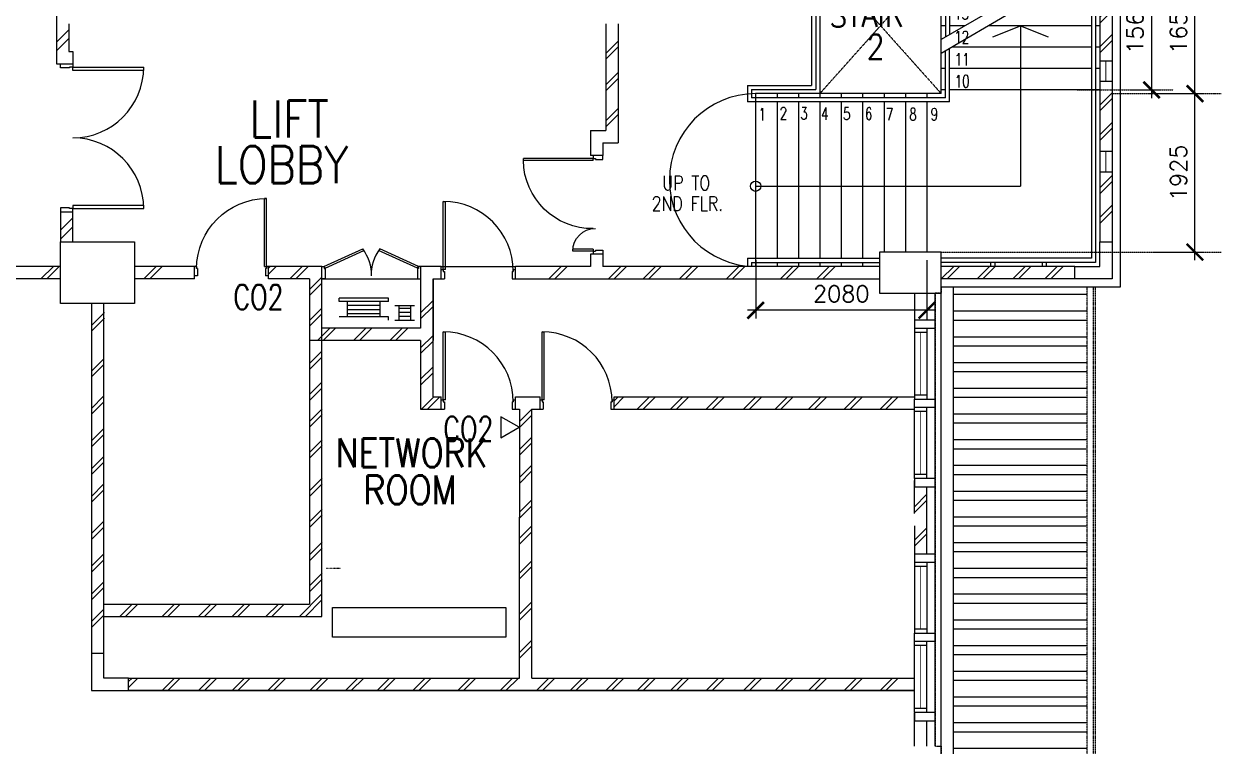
# Model space of a CAD drawing. Header units: feet. Extents: x 1625107 to 1747348, y -845223 to -759674.
# Drawn here: x 1639565 to 1654110, y -820174 to -811403 of the extents above; entities that cross this region are included whole.
import ezdxf

# ---------------------------------------------------------------- set-up
doc = ezdxf.new("R2010")
doc.units = ezdxf.units.FT
doc.header["$LTSCALE"] = 13
doc.header["$MEASUREMENT"] = 0
for name, pattern in [('DASHED2', [0.375, 0.25, -0.125]), ('DIVIDE', [1.25, 0.5, -0.25, 0, -0.25, 0, -0.25]), ('HIDDEN', [0.375, 0.25, -0.125])]:
    doc.linetypes.add(name, pattern=pattern)
doc.layers.get('0').update_dxf_attribs({"linetype": 'CONTINUOUS'})
for name, color, linetype in [('-FF', 240, 'CONTINUOUS'), ('-HR', 4, 'CONTINUOUS'), ('COL', 3, 'CONTINUOUS'), ('DEMOLISH-WORKS', 8, 'DASHED2'), ('DOOR', 5, 'CONTINUOUS'), ('DR', 7, 'CONTINUOUS'), ('FLASH', 35, 'CONTINUOUS'), ('H', 1, 'CONTINUOUS'), ('hatch', 7, 'CONTINUOUS'), ('LINE', 7, 'CONTINUOUS'), ('rail', 1, 'CONTINUOUS'), ('SPEC', 7, 'CONTINUOUS'), ('stair', 7, 'CONTINUOUS'), ('T50', 4, 'CONTINUOUS'), ('WALL', 2, 'CONTINUOUS'), ('WIN', 5, 'CONTINUOUS'), ('WP', 50, 'DIVIDE')]:
    doc.layers.add(name, color=color, linetype=linetype)
doc.styles.add('ROMANS', font='romans')
doc.styles.get("Standard").update_dxf_attribs({"font": 'ROMANS.SHX'})
doc.dimstyles.new('STANDARD$0', dxfattribs={"dimscale": 0, "dimtxt": 8, "dimasz": 6, "dimexe": 1, "dimexo": 1, "dimgap": 3, "dimtad": 1, "dimdec": 0, "dimlfac": -1, "dimrnd": 1, "dimzin": 0, "dimdsep": 46, "dimtxsty": 'Standard', "dimcen": 0, "dimclrd": 5, "dimclre": 250, "dimadec": 0, "dimazin": 0, "dimtfac": 1, "dimtdec": 4, "dimtofl": 0, "dimtmove": 0, "dimatfit": 3, "dimfxl": 1, "dimtolj": 1, "dimtzin": 0, "dimarcsym": 0})

# ---------------------------------------------------------------- blocks, each defined once
blk = doc.blocks.new('_ARCHTICK')
at = {"color": 0, "linetype": 'ByBlock', "const_width": 0.15}
blk.add_lwpolyline([(-0.5, -0.5), (0.5, 0.5)], dxfattribs=at)
blk = doc.blocks.new('*D61')
at = {"layer": 'stair', "color": 7, "lineweight": -2, "transparency": 16777216}
for p, q in [((2789953, -822592), (2789953, -823299)), ((2792033, -822592), (2792033, -823299)), ((2792133, -823199), (2789853, -823199))]:
    blk.add_line(p, q, dxfattribs=at)
at = {"layer": 'stair', "color": 7, "lineweight": -2, "transparency": 16777216, "xscale": 200, "yscale": 200, "zscale": 200, "rotation": 180}
blk.add_blockref('_ARCHTICK', (2789953, -823199), dxfattribs=at)
at = {"layer": 'stair', "color": 7, "lineweight": -2, "transparency": 16777216, "xscale": 200, "yscale": 200, "zscale": 200}
blk.add_blockref('_ARCHTICK', (2792033, -823199), dxfattribs=at)
at = {"layer": 'stair', "color": 7, "transparency": 16777216, "insert": (2790993, -822999), "char_height": 200, "attachment_point": 5, "style": 'ROMANS'}
blk.add_mtext('\\A1;2080', dxfattribs=at)
blk = doc.blocks.new('*D56')
at = {"color": 7, "lineweight": -2, "transparency": 16777216}
for p, q in [((2794799, -816992), (2795390, -816992)), ((2795290, -816892), (2795290, -819017)), ((2794799, -818917), (2795390, -818917))]:
    blk.add_line(p, q, dxfattribs=at)
at = {"color": 7, "lineweight": -2, "transparency": 16777216, "xscale": 200, "yscale": 200, "zscale": 200}
for p, rotation in [((2795290, -816992), 90), ((2795290, -818917), 270)]:
    blk.add_blockref('_ARCHTICK', p, dxfattribs=dict(at, rotation=rotation))
at = {"color": 7, "transparency": 16777216, "insert": (2795090, -817954), "char_height": 200, "attachment_point": 5, "rotation": 90, "style": 'ROMANS'}
blk.add_mtext('\\A1;1925', dxfattribs=at)
blk = doc.blocks.new('*D57')
at = {"color": 7, "lineweight": -2, "transparency": 16777216}
for p, q in [((2792208, -815772), (2792208, -815364)), ((2794133, -815772), (2794133, -815364)), ((2794233, -815464), (2792108, -815464))]:
    blk.add_line(p, q, dxfattribs=at)
at = {"color": 7, "lineweight": -2, "transparency": 16777216, "xscale": 200, "yscale": 200, "zscale": 200, "rotation": 180}
blk.add_blockref('_ARCHTICK', (2792208, -815464), dxfattribs=at)
at = {"color": 7, "lineweight": -2, "transparency": 16777216, "xscale": 200, "yscale": 200, "zscale": 200}
blk.add_blockref('_ARCHTICK', (2794133, -815464), dxfattribs=at)
at = {"color": 7, "transparency": 16777216, "insert": (2793170, -815264), "char_height": 200, "attachment_point": 5, "style": 'ROMANS'}
blk.add_mtext('\\A1;1925', dxfattribs=at)
blk = doc.blocks.new('*D58')
at = {"color": 7, "lineweight": -2, "transparency": 16777216}
for p, q in [((2795290, -822592), (2795290, -820467)), ((2794799, -820567), (2795390, -820567)), ((2794799, -822492), (2795390, -822492))]:
    blk.add_line(p, q, dxfattribs=at)
at = {"color": 7, "lineweight": -2, "transparency": 16777216, "xscale": 200, "yscale": 200, "zscale": 200}
for p, rotation in [((2795290, -820567), 90), ((2795290, -822492), 270)]:
    blk.add_blockref('_ARCHTICK', p, dxfattribs=dict(at, rotation=rotation))
at = {"color": 7, "transparency": 16777216, "insert": (2795090, -821529), "char_height": 200, "attachment_point": 5, "rotation": 90, "style": 'ROMANS'}
blk.add_mtext('\\A1;1925', dxfattribs=at)
blk = doc.blocks.new('*D59')
at = {"color": 7, "lineweight": -2, "transparency": 16777216}
for p, q in [((2795290, -820667), (2795290, -818817)), ((2794799, -818917), (2795390, -818917)), ((2794799, -820567), (2795390, -820567))]:
    blk.add_line(p, q, dxfattribs=at)
at = {"color": 7, "lineweight": -2, "transparency": 16777216, "xscale": 200, "yscale": 200, "zscale": 200}
for p, rotation in [((2795290, -818917), 90), ((2795290, -820567), 270)]:
    blk.add_blockref('_ARCHTICK', p, dxfattribs=dict(at, rotation=rotation))
at = {"color": 7, "transparency": 16777216, "insert": (2795090, -819742), "char_height": 200, "attachment_point": 5, "rotation": 90, "style": 'ROMANS'}
blk.add_mtext('\\A1;1650', dxfattribs=at)
blk = doc.blocks.new('*D60')
at = {"color": 7, "lineweight": -2, "transparency": 16777216}
for p, q in [((2794763, -818862), (2794763, -820622)), ((2794506, -818962), (2794863, -818962)), ((2794506, -820522), (2794863, -820522))]:
    blk.add_line(p, q, dxfattribs=at)
at = {"color": 7, "lineweight": -2, "transparency": 16777216, "xscale": 200, "yscale": 200, "zscale": 200}
for p, rotation in [((2794763, -818962), 90), ((2794763, -820522), 270)]:
    blk.add_blockref('_ARCHTICK', p, dxfattribs=dict(at, rotation=rotation))
at = {"color": 7, "transparency": 16777216, "insert": (2794563, -819742), "char_height": 200, "attachment_point": 5, "rotation": 90, "style": 'ROMANS'}
blk.add_mtext('\\A1;1560', dxfattribs=at)
blk = doc.blocks.new('*D62')
at = {"layer": 'stair', "color": 7, "lineweight": -2, "transparency": 16777216}
for p, q in [((2790213, -819017), (2790213, -819412)), ((2792033, -819017), (2792033, -819412)), ((2790113, -819312), (2792133, -819312))]:
    blk.add_line(p, q, dxfattribs=at)
at = {"layer": 'stair', "color": 7, "lineweight": -2, "transparency": 16777216, "xscale": 200, "yscale": 200, "zscale": 200, "rotation": 180}
blk.add_blockref('_ARCHTICK', (2790213, -819312), dxfattribs=at)
at = {"layer": 'stair', "color": 7, "lineweight": -2, "transparency": 16777216, "xscale": 200, "yscale": 200, "zscale": 200}
blk.add_blockref('_ARCHTICK', (2792033, -819312), dxfattribs=at)
at = {"layer": 'stair', "color": 7, "transparency": 16777216, "insert": (2791123, -819112), "char_height": 200, "attachment_point": 5, "style": 'ROMANS'}
blk.add_mtext('\\A1;1820', dxfattribs=at)
blk = doc.blocks.new('DR900')
at = {"layer": 'DR', "color": 7}
for p, q in [((25, 940), (50, 940)), ((25, 115), (25, 940)), ((50, 115), (50, 940)), ((0, 115), (25, 115)), ((0, 0), (38, 0)), ((50, 115), (25, 115)), ((25, 115), (25, 90)), ((25, 90), (38, 90)), ((38, 90), (38, 0)), ((862, 90), (875, 90)), ((862, 90), (862, 0)), ((862, 0), (900, 0)), ((875, 115), (900, 115)), ((875, 115), (875, 90))]:
    blk.add_line(p, q, dxfattribs=at)
blk.add_arc((25, 90), 850, 0, 90, dxfattribs=at)
blk = doc.blocks.new('DR-1800-B')
at = {"layer": 'DR'}
for p, q in [((-50, 0), (0, 0)), ((0, 0), (0, -150)), ((-1800, 0), (-1800, -150)), ((-1750, 0), (-1800, 0)), ((-1760, -150), (-1760, -110)), ((-1760, -110), (-1750, -110)), ((-1750, -110), (-1750, 0)), ((-50, -110), (-50, 0)), ((-40, -110), (-50, -110)), ((-40, -150), (-40, -110)), ((-1800, -150), (-1760, -150)), ((-1760, -150), (-1760, -1010)), ((-1720, -150), (-1760, -150)), ((-1720, -1009), (-1720, -150)), ((-80, -1009), (-80, -150)), ((-80, -150), (-40, -150)), ((-40, -150), (-40, -1010)), ((0, -150), (-40, -150))]:
    blk.add_line(p, q, dxfattribs=at)
for centre, start, end in [((-1760, -150), 270, 0), ((-40, -150), 180.0001, 270)]:
    blk.add_arc(centre, 860, start, end, dxfattribs=at)
blk = doc.blocks.new('D1200')
at = {"layer": 'DR', "color": 7}
for p, q in [((37, 115), (37, 965)), ((62, 115), (62, 965)), ((1138, 115), (1138, 364)), ((1163, 115), (1163, 365)), ((0, 115), (37, 115)), ((37, 115), (37, 90)), ((62, 115), (37, 115)), ((37, 90), (50, 90)), ((50, 90), (50, 0)), ((1138, 115), (1163, 115)), ((1150, 90), (1150, 0)), ((1150, 90), (1163, 90)), ((1163, 115), (1163, 90)), ((1163, 115), (1200, 115))]:
    blk.add_line(p, q, dxfattribs=at)
blk.add_arc((1163, 90), 275, 90, 180, dxfattribs=at)
at = {"layer": 'WIN', "color": 7}
for p, q in [((62, 965), (37, 965)), ((62, 965), (62, 965)), ((50, 0), (0, 0)), ((1150, 0), (1200, 0))]:
    blk.add_line(p, q, dxfattribs=at)
blk.add_arc((50, 125), 840, 359.3227, 89.147, dxfattribs=at)
blk = doc.blocks.new('AMSTR1-E')
for p, q in [((1212.5, -1050), (1212.5, -2480)), ((1212.5, -3000), (1212.5, -4950))]:
    blk.add_line(p, q)
at = {"layer": 'COL'}
for points in [[(250, 250), (-500, 250), (-500, -250), (250, -250)], [(2325, -375), (2325, 75), (1875, 75), (1875, -75), (2175, -75), (2175, -375)], [(2325, -5625), (2325, -6075), (1875, -6075), (1875, -5925), (2175, -5925), (2175, -5625)], [(250, -5750), (-500, -5750), (-500, -6250), (250, -6250)]]:
    blk.add_lwpolyline(points, close=True, dxfattribs=at)
at = {"layer": 'H'}
for p, q in [((2175, -800), (2325, -650)), ((2175, -870.7), (2325, -720.7)), ((2175, -1113.4), (2325, -963.4)), ((2175, -1184.2), (2325, -1034.2)), ((2175, -1735), (2325, -1585)), ((2175, -1805.7), (2325, -1655.7)), ((2175, -2095.8), (2325, -1945.8)), ((2175, -2166.6), (2325, -2016.6)), ((2175, -2897.8), (2325, -2747.8)), ((2175, -2968.6), (2325, -2818.6)), ((2175, -3258.7), (2325, -3108.7)), ((2175, -3329.4), (2325, -3179.4)), ((2175, -3963.8), (2325, -3813.8)), ((2175, -4034.5), (2325, -3884.5)), ((2175, -4324.7), (2325, -4174.7)), ((2175, -4395.4), (2325, -4245.4)), ((2175, -4970.4), (2325, -4820.4)), ((2175, -5041.1), (2325, -4891.1)), ((2175, -5331.3), (2325, -5181.3)), ((2175, -5402), (2325, -5252))]:
    blk.add_line(p, q, dxfattribs=at)
at = {"layer": 'hatch', "color": 1}
for p, q in [((251.1, -75), (401.1, 75)), ((322.8, -75), (472.8, 75)), ((685.1, -75), (835.1, 75)), ((756.8, -75), (906.8, 75)), ((1118.1, -75), (1268.1, 75)), ((1189.7, -75), (1339.7, 75)), ((1509.5, -75), (1659.5, 75)), ((1581.2, -75), (1731.2, 75)), ((251.1, -6075), (401.1, -5925)), ((322.8, -6075), (472.8, -5925)), ((685.1, -6075), (835.1, -5925)), ((756.8, -6075), (906.8, -5925)), ((1118.1, -6075), (1268.1, -5925)), ((1189.7, -6075), (1339.7, -5925)), ((1509.5, -6075), (1659.5, -5925)), ((1581.2, -6075), (1731.2, -5925))]:
    blk.add_line(p, q, dxfattribs=at)
at = {"layer": 'rail', "color": 203}
for p, q in [((-1845, -75), (-1845, -175)), ((-1795, -75), (-1795, -125)), ((-1795, -125), (-500, -125)), ((-1298, -125), (-1298, -75)), ((-1248, -125), (-1248, -75)), ((-673, -125), (-673, -75)), ((-623, -125), (-623, -75)), ((2125, -125), (250, -125)), ((850, -125), (850, -75)), ((900, -125), (900, -75)), ((1475, -125), (1475, -75)), ((1525, -125), (1525, -75)), ((2125, -125), (2125, -2094.3)), ((-1845, -175), (-500, -175)), ((2075, -175), (250, -175)), ((2075, -175), (2075, -2122.5)), ((350, -2075), (-1845, -2075)), ((-1845, -2075), (-1845, -2275)), ((300, -2125), (-1795, -2125)), ((-1795, -2125), (-1795, -2225)), ((300, -2125), (300, -3140.1)), ((350, -2075), (350, -3111.2)), ((-1845, -2275), (-1325, -2275)), ((-1795, -2225), (-1275, -2225)), ((-1325, -2275), (-1325, -3725)), ((-1275, -2225), (-1275, -3775)), ((2075, -2283.7), (2075, -5825)), ((2125, -2255.6), (2125, -5875)), ((300, -3875), (300, -3309.9)), ((350, -3925), (350, -3280.6)), ((-2105, -3725), (-2105, -3925)), ((-2105, -3725), (-1325, -3725)), ((-2055, -3775), (-2055, -3875)), ((-2055, -3775), (-1275, -3775)), ((350, -3925), (-2105, -3925)), ((300, -3875), (-2055, -3875)), ((-2105, -5825), (-500, -5825)), ((-2105, -5825), (-2105, -5925)), ((-2055, -5875), (-500, -5875)), ((-2055, -5875), (-2055, -5925)), ((2075, -5825), (250, -5825)), ((2125, -5875), (250, -5875)), ((850, -5875), (850, -5925)), ((900, -5875), (900, -5925)), ((1475, -5875), (1475, -5925)), ((1525, -5875), (1525, -5925))]:
    blk.add_line(p, q, dxfattribs=at)
at = {"layer": 'stair', "color": 5, "linetype": 'HIDDEN'}
for p, q in [((2175, 1487.5), (2175, -375)), ((250, -250), (3649.8, -250)), ((-1225, -3825), (250, -2175)), ((-1225, -2175), (250, -3825)), ((2325, -2175), (3649.8, -2175)), ((1901.6, -2220), (3067.5, -2220)), ((1901.6, -3780), (3067.5, -3780)), ((2325, -3825), (3649.8, -3825)), ((250, -5750), (3649.8, -5750))]:
    blk.add_line(p, q, dxfattribs=at)
at = {"layer": 'stair'}
for p, q in [((-1745, -75), (-1745, -125)), ((-1485, -75), (-1485, -125)), ((-1225, -125), (-1225, -75)), ((-965, -125), (-965, -75)), ((-705, -125), (-705, -75)), ((-1745, -175), (-1745, -2075)), ((-1485, -175), (-1485, -2075)), ((-1225, -2075), (-1225, -175)), ((-965, -2075), (-965, -175)), ((-705, -2075), (-705, -175)), ((-445, -2075), (-445, -250)), ((-185, -2075), (-185, -250)), ((75, -2075), (75, -250)), ((-1745, -1049.6), (1212.5, -1049.6)), ((-445, -1050), (1212.5, -1050)), ((-1745, -2125), (-1745, -2175)), ((-1745, -2175), (250, -2175)), ((-1485, -2125), (-1485, -2175)), ((-1225, -2175), (-1225, -2125)), ((250, -2175), (-1225, -2175)), ((-1225, -2175), (-1225, -3825)), ((-965, -2175), (-965, -2125)), ((-705, -2175), (-705, -2125)), ((-445, -2175), (-445, -2125)), ((-185, -2175), (-185, -2125)), ((75, -2175), (75, -2125)), ((250, -3825), (250, -2175)), ((300, -2220), (248.9, -2220)), ((1901.6, -2220), (350, -2220)), ((300, -2480), (248.9, -2480)), ((1439.3, -2480), (350, -2480)), ((2075, -2480), (1725.7, -2480)), ((2173.9, -2480), (2125, -2480)), ((300, -2740), (248.9, -2740)), ((992.5, -2740), (350, -2740)), ((2075, -2740), (1389.7, -2740)), ((2173.9, -2740), (2125, -2740)), ((300, -3000), (248.9, -3000)), ((542.5, -3000), (350, -3000)), ((2075, -3000), (828.1, -3000)), ((2173.9, -3000), (2125, -3000)), ((2075, -3260), (385.1, -3260)), ((2173.9, -3260), (2125, -3260)), ((300, -3520), (248.9, -3520)), ((2075, -3520), (350, -3520)), ((2173.9, -3520), (2125, -3520)), ((300, -3780), (248.9, -3780)), ((2173.9, -3780), (350, -3780)), ((75, -3825), (-2005, -3825)), ((-2005, -3825), (-2005, -3875)), ((-2005, -3925), (-2005, -5825)), ((-1745, -3825), (-1745, -3875)), ((-1745, -3925), (-1745, -5825)), ((-1485, -3825), (-1485, -3875)), ((250, -3825), (-1485, -3825)), ((-1485, -3925), (-1485, -5825)), ((-1225, -3825), (-1225, -3875)), ((-1225, -3925), (-1225, -5825)), ((-965, -3825), (-965, -3875)), ((-965, -3925), (-965, -5825)), ((-705, -3825), (-705, -3875)), ((-705, -3925), (-705, -5825)), ((-445, -3825), (-445, -3875)), ((-445, -3925), (-445, -5750)), ((-185, -3825), (-185, -3875)), ((-185, -3925), (-185, -5750)), ((75, -3825), (75, -3875)), ((75, -3925), (75, -5750)), ((-2005, -4950), (1212.5, -4950)), ((-2005, -5875), (-2005, -5925)), ((-1745, -5875), (-1745, -5925)), ((-1485, -5875), (-1485, -5925)), ((-1225, -5875), (-1225, -5925)), ((-1225, -5875), (-1225, -5925)), ((-965, -5875), (-965, -5925)), ((-965, -5875), (-965, -5925)), ((-705, -5875), (-705, -5925)), ((-705, -5875), (-705, -5925))]:
    blk.add_line(p, q, dxfattribs=at)
at = {"layer": 'stair', "linetype": 'HIDDEN'}
blk.add_line((-485, -3825), (-1045, -3825), dxfattribs=at)
at = {"layer": 'stair'}
for points in [[(2175, -2066.2), (1272.4, -2573.9), (1315, -2645.3), (1012.2, -2645.3), (1049.2, -2707.3), (250, -3169)], [(2175, -2227.5), (1357.9, -2686.7), (1394.9, -2748.7), (1092, -2748.7)], [(1092, -2748.7), (1134.7, -2820.1), (250, -3339.3)]]:
    blk.add_lwpolyline(points, dxfattribs=at)
at = {"layer": 'stair', "color": 4, "linetype": 'Continuous'}
for points in [[(875.4, -2345.2), (1212.5, -2480), (1549.6, -2345.2)], [(875.4, -3134.8), (1212.5, -3000), (1549.6, -3134.8)]]:
    blk.add_lwpolyline(points, dxfattribs=at)
at = {"layer": 'stair', "color": 2, "linetype": 'Continuous'}
for centre in [(-1745, -1049.6), (-2005, -4950)]:
    blk.add_circle(centre, 62.5, dxfattribs=at)
at = {"layer": 'WALL', "color": 253}
for p, q in [((250, 175), (2425, 175)), ((2425, 175), (2425, -6175)), ((2425, -6175), (250, -6175))]:
    blk.add_line(p, q, dxfattribs=at)
at = {"layer": 'WALL'}
for p, q in [((250, 75), (1875, 75)), ((250, -75), (1875, -75)), ((2175, -375), (2175, -1225)), ((2325, -375), (2325, -1225)), ((2325, -1225), (2175, -1225)), ((2175, -1475), (2325, -1475)), ((2175, -1475), (2175, -2325)), ((2325, -1475), (2325, -2325)), ((2325, -2325), (2175, -2325)), ((2175, -2575), (2175, -3425)), ((2175, -2575), (2325, -2575)), ((2325, -2575), (2325, -3425)), ((2175, -3425), (2325, -3425)), ((2175, -3675), (2175, -4525)), ((2175, -3675), (2325, -3675)), ((2325, -3675), (2325, -4525)), ((2175, -4525), (2325, -4525)), ((2175, -4775), (2175, -5625)), ((2175, -4775), (2325, -4775)), ((2325, -4775), (2325, -5625)), ((1875, -5925), (250, -5925)), ((1875, -6075), (250, -6075))]:
    blk.add_line(p, q, dxfattribs=at)
at = {"layer": 'WIN'}
for p, q in [((2175, -1475), (2175, -1225)), ((2325, -1475), (2325, -1225)), ((2175, -2575), (2175, -2325)), ((2325, -2575), (2325, -2325)), ((2175, -3425), (2175, -3675)), ((2325, -3425), (2325, -3675)), ((2175, -4525), (2175, -4775)), ((2325, -4525), (2325, -4775))]:
    blk.add_line(p, q, dxfattribs=at)
at = {"layer": 'WIN', "const_width": 10, "flags": 128}
for points in [[(2250, -1225), (2250, -1475)], [(2250, -2325), (2250, -2575)], [(2250, -3675), (2250, -3425)], [(2250, -4775), (2250, -4525)]]:
    blk.add_lwpolyline(points, dxfattribs=at)
at = {"color": 2, "style": 'ROMANS', "width": 0.85}
for s, p in [('STAIR', (-1112, -3014.8)), ('2', (-657.5, -3406))]:
    blk.add_text(s, height=300, dxfattribs=at).set_placement(p)
at = {"layer": 'stair', "color": 7, "linetype": 'Continuous', "style": 'ROMANS', "width": 0.7}
for s, p in [('24', (-1981.7, -2039.9)), ('23', (-1721.7, -2039.9)), ('22', (-1461.7, -2039.9)), ('21', (-1201.7, -2039.9)), ('20', (-941.7, -2039.9)), ('19', (-665.7, -2039.9)), ('18', (-404.7, -2039.9)), ('17', (-138.7, -2039.9)), ('16', (408, -2163.2)), ('15', (408, -2423.2)), ('14', (408, -2683.2)), ('13', (408, -2925.2)), ('12', (409.1, -3214.9)), ('11', (414.4, -3484.9)), ('10', (414.4, -3749.9)), ('1', (-1969.6, -4150)), ('2', (-1712, -4139.5)), ('3', (-1462.5, -4139.5)), ('4', (-1208.9, -4144.7)), ('5', (-942.5, -4144.7)), ('6', (-676.1, -4144.7)), ('7', (-422.5, -4150)), ('8', (-138.3, -4150)), ('9', (121.7, -4150))]:
    blk.add_text(s, height=150, dxfattribs=at).set_placement(p)
at = {"color": 1}
dim = blk.add_linear_dim(base=(250, 1278), p1=(2175, 869.7), p2=(250, 869.7), dimstyle='STANDARD$0', override={"dimscale": 100, "dimtxt": 2, "dimasz": 2, "dimgap": 1, "dimtxsty": 'ROMANS', "dimblk": 'ARCHTICK', "dimdle": 1, "dimclrd": 7, "dimclre": 7, "dimclrt": 7, "dimtdec": 0, "dimtmove": 2}, dxfattribs=at)
dim.commit()
dim.dimension.update_dxf_attribs({"geometry": '*D57', "text_midpoint": (1212.5, 1478), "insert": (-2791957.6, 816741.8)})
for base, p1, p2, angle, picture, middle in [((3332.6, -2175), (2741.5, -250), (2741.5, -2175), 90, '*D56', (3132.6, -1212.5)), ((3332.6, -2175), (2741.5, -3825), (2741.5, -2175), 270, '*D59', (3132.6, -3000)), ((3332.6, -3825), (2741.5, -5750), (2741.5, -3825), 270, '*D58', (3132.6, -4787.5))]:
    dim = blk.add_linear_dim(base=base, p1=p1, p2=p2, angle=angle, dimstyle='STANDARD$0', override={"dimscale": 100, "dimtxt": 2, "dimasz": 2, "dimgap": 1, "dimtxsty": 'ROMANS', "dimblk": 'ARCHTICK', "dimdle": 1, "dimclrd": 7, "dimclre": 7, "dimclrt": 7, "dimtdec": 0, "dimtmove": 2}, dxfattribs=at)
    dim.commit()
    dim.dimension.update_dxf_attribs({"geometry": picture, "text_midpoint": middle, "insert": (-2791957.6, 816741.8)})
dim = blk.add_aligned_dim(p1=(2448.5, -2220), p2=(2448.5, -3780), distance=357, dimstyle='STANDARD$0', override={"dimscale": 100, "dimtxt": 2, "dimasz": 2, "dimgap": 1, "dimtxsty": 'ROMANS', "dimblk": 'ARCHTICK', "dimdle": 1, "dimclrd": 7, "dimclre": 7, "dimclrt": 7, "dimtdec": 0, "dimtmove": 2}, dxfattribs=at)
dim.commit()
dim.dimension.update_dxf_attribs({"geometry": '*D60', "text_midpoint": (2605.5, -3000), "insert": (-2791957.6, 816741.8)})
at = {"layer": 'stair'}
dim = blk.add_linear_dim(base=(75, -2570), p1=(-1745, -2175), p2=(75, -2175), dimstyle='STANDARD$0', override={"dimscale": 100, "dimtxt": 2, "dimasz": 2, "dimgap": 1, "dimtxsty": 'ROMANS', "dimblk": 'ARCHTICK', "dimdle": 1, "dimclrd": 7, "dimclre": 7, "dimclrt": 7, "dimtdec": 0, "dimtmove": 2}, dxfattribs=at)
dim.commit()
dim.dimension.update_dxf_attribs({"geometry": '*D62', "text_midpoint": (-835, -2370), "insert": (-2791957.6, 816741.8)})
at = {"layer": 'stair', "color": 1}
dim = blk.add_linear_dim(base=(-2005, -6457.1), p1=(75, -5750), p2=(-2005, -5750), dimstyle='STANDARD$0', override={"dimscale": 100, "dimtxt": 2, "dimasz": 2, "dimgap": 1, "dimtxsty": 'ROMANS', "dimblk": 'ARCHTICK', "dimdle": 1, "dimclrd": 7, "dimclre": 7, "dimclrt": 7, "dimtdec": 0, "dimtmove": 2}, dxfattribs=at)
dim.commit()
dim.dimension.update_dxf_attribs({"geometry": '*D61', "text_midpoint": (-965, -6257.1), "insert": (-2791957.6, 816741.8)})

msp = doc.modelspace()

# ---------------------------------------------------------------- hatches: boundary and pattern name
at = {"layer": 'DEMOLISH-WORKS', "ltscale": 0.7}
h = msp.add_hatch(dxfattribs=at)
h.set_pattern_fill('STEEL', color=0, scale=2500, angle=315, style=0)
h.set_pattern_definition([(0, (0, 0), (1e-13, 312.5), []), (0, (110.5, 110.5), (1e-13, 312.5), [])])
h.paths.add_polyline_path([(1650860.2, -838349.1), (1652485.2, -838349.1), (1652485.2, -814599.1), (1650860.2, -814599.1)])

# ---------------------------------------------------------------- linework, layer by layer
at = {"layer": '-FF', "color": 0, "ltscale": 0.1}
for p, q in [((1643312.2, -818491.2), (1645421.8, -818491.2)), ((1643312.2, -818850.8), (1643312.2, -818491.2)), ((1645421.8, -818491.2), (1645421.8, -818850.8)), ((1645421.8, -818850.8), (1643312.2, -818850.8))]:
    msp.add_line(p, q, dxfattribs=at)
at = {"layer": '-FF', "color": 0}
msp.add_lwpolyline([(1645361.2, -816175), (1645361.2, -816429.1), (1645581.2, -816302)], close=True, dxfattribs=at)
at = {"layer": '-HR', "color": 0}
for p, q in [((1643394.5, -814773.7), (1643394.5, -814733.7)), ((1643994.5, -814733.7), (1643394.5, -814733.7)), ((1643994.5, -814773.7), (1643394.5, -814773.7)), ((1643494.5, -814959.1), (1643494.5, -814773.7)), ((1643894.5, -814959.1), (1643894.5, -814773.7)), ((1643994.5, -814773.7), (1643994.5, -814733.7)), ((1643994.5, -814959.1), (1643394.5, -814959.1)), ((1643894.5, -814823.7), (1643494.5, -814823.7)), ((1643894.5, -814873.7), (1643494.5, -814873.7)), ((1643894.5, -814923.7), (1643494.5, -814923.7)), ((1643994.5, -814999.1), (1643994.5, -814959.1)), ((1644070.5, -814821.1), (1644310.5, -814821.1)), ((1644118.5, -814821.1), (1644118.5, -814999.1)), ((1644118.5, -814855.1), (1644262.5, -814855.1)), ((1644118.5, -814903.1), (1644262.5, -814903.1)), ((1644118.5, -814951.1), (1644262.5, -814951.1)), ((1644262.5, -814821.1), (1644262.5, -814999.1)), ((1644070.5, -814999.1), (1644310.5, -814999.1))]:
    msp.add_line(p, q, dxfattribs=at)
at = {"color": 0}
msp.add_line((1650635.2, -820174.1), (1650635.2, -814674.1), dxfattribs=at)
msp.add_line((1650635.2, -820174.1), (1650635.2, -814674.1), dxfattribs=at)
at = {"layer": 'COL', "color": 0}
for points in [[(1640010.2, -814049.1), (1640910.2, -814049.1), (1640910.2, -814799.1), (1640010.2, -814799.1)], [(1640835.2, -819499.1), (1640835.2, -819349.1), (1640535.2, -819349.1), (1640535.2, -819049.1), (1640385.2, -819049.1), (1640385.2, -819499.1)]]:
    msp.add_lwpolyline(points, close=True, dxfattribs=at)
at = {"layer": 'DEMOLISH-WORKS', "color": 0, "ltscale": 0.7}
for p, q in [((1652485.2, -838349.1), (1652485.2, -814599.1)), ((1652560.2, -838349.1), (1652560.2, -814599.1)), ((1652585.2, -838349.1), (1652585.2, -814599.1))]:
    msp.add_line(p, q, dxfattribs=at)
msp.add_lwpolyline([(1652485.2, -814599.1), (1650710.2, -814599.1), (1650710.2, -814674.1), (1650635.2, -814674.1), (1650635.2, -820174.1), (1650710.2, -820174.1), (1650710.2, -820674.1), (1650635.2, -820674.1), (1650635.2, -826174.1), (1650710.2, -826174.1), (1650710.2, -826674.1), (1650635.2, -826674.1), (1650635.2, -832174.1), (1650710.2, -832174.1), (1650710.2, -832674.1), (1650635.2, -832674.1), (1650635.2, -838174.1), (1650710.2, -838174.1), (1650710.2, -838349.1), (1652485.2, -838349.1), (1652485.2, -814599.1)], dxfattribs=at)
at = {"layer": 'DOOR', "color": 0}
for p, q in [((1643210.2, -814349.1), (1643681.2, -814135.8)), ((1643224.1, -814369.9), (1643696.1, -814155.9)), ((1644346.4, -814369.9), (1643874.4, -814155.9)), ((1644360.2, -814349.1), (1643889.3, -814135.8)), ((1643187.4, -814349.1), (1643212.4, -814349.1)), ((1643212.4, -814349.1), (1643212.4, -814374.1)), ((1643226.3, -814369.9), (1643212.4, -814349.1)), ((1643212.4, -814374.1), (1643225.4, -814374.1)), ((1643225.4, -814374.1), (1643225.4, -814499.1)), ((1644344.2, -814369.9), (1644358, -814349.1)), ((1644358, -814374.1), (1644345, -814374.1)), ((1644345, -814374.1), (1644345, -814499.1)), ((1644358, -814349.1), (1644358, -814374.1)), ((1644383, -814349.1), (1644358, -814349.1)), ((1643225.4, -814499.1), (1643187.4, -814499.1)), ((1644345, -814499.1), (1644383, -814499.1))]:
    msp.add_line(p, q, dxfattribs=at)
for centre, start, end in [((1643287.8, -814442.8), 357.5509, 37.96545), ((1644282.6, -814442.8), 142.03455, 182.4491)]:
    msp.add_arc(centre, 499, start, end, dxfattribs=at)
at = {"layer": 'DR', "color": 0}
msp.add_line((1648455.2, -812249.1), (1648455.2, -814349.1), dxfattribs=at)
msp.add_arc((1648457.3, -813299.1), 1050, 90.11399, 269.88601, dxfattribs=at)
at = {"layer": 'FLASH', "color": 0}
msp.add_line((1650860.2, -838349.1), (1650860.2, -814599.1), dxfattribs=at)
at = {"layer": 'H', "color": 0}
for p, q in [((1646635.2, -811760.9), (1646785.2, -811610.9)), ((1646635.2, -811831.6), (1646785.2, -811681.6)), ((1646635.2, -812143), (1646785.2, -811993)), ((1646635.2, -812213.7), (1646785.2, -812063.7)), ((1646635.2, -812580.4), (1646785.2, -812430.4)), ((1646635.2, -812651.1), (1646785.2, -812501.1)), ((1644385.2, -814913.8), (1644535.2, -814763.8)), ((1640395.5, -815056.5), (1640545.5, -814906.5)), ((1643035.2, -815005.9), (1643185.2, -814855.9)), ((1643035.2, -815075.7), (1643185.2, -814925.7)), ((1644385.2, -814984.5), (1644535.2, -814834.5)), ((1640395.5, -815127.2), (1640545.5, -814977.2)), ((1644385.2, -815336), (1644535.2, -815186)), ((1644385.2, -815406.7), (1644535.2, -815256.7)), ((1640385.2, -815618.9), (1640535.2, -815468.9)), ((1640385.2, -815689.6), (1640535.2, -815539.6)), ((1644385.2, -815718.2), (1644535.2, -815568.2)), ((1644385.2, -815788.9), (1644535.2, -815638.9)), ((1643033, -815905.9), (1643183, -815755.9)), ((1643033, -815975.7), (1643183, -815825.7)), ((1640385.2, -816072.1), (1640535.2, -815922.1)), ((1640385.2, -816142.8), (1640535.2, -815992.8)), ((1645585.2, -816233.1), (1645735.2, -816083.1)), ((1645585.2, -816303.8), (1645735.2, -816153.8)), ((1640385.2, -816467.8), (1640535.2, -816317.8)), ((1640385.2, -816538.5), (1640535.2, -816388.5)), ((1643037.4, -816603.9), (1643187.4, -816453.9)), ((1643037.4, -816673.8), (1643187.4, -816523.8)), ((1645585.2, -816571.4), (1645735.2, -816421.4)), ((1645585.2, -816642.1), (1645735.2, -816492.1)), ((1640385.2, -816807), (1640535.2, -816657)), ((1640385.2, -816877.7), (1640535.2, -816727.7)), ((1645585.2, -816912.4), (1645735.2, -816762.4)), ((1645585.2, -816983.1), (1645735.2, -816833.1)), ((1640385.2, -817141.1), (1640535.2, -816991.1)), ((1640385.2, -817211.8), (1640535.2, -817061.8)), ((1650385.2, -817266.6), (1650535.2, -817116.6)), ((1645585.2, -817334.6), (1645735.2, -817184.6)), ((1645585.2, -817405.3), (1645735.2, -817255.3)), ((1650385.2, -817337.3), (1650535.2, -817187.3)), ((1643037.4, -817445.4), (1643187.4, -817295.4)), ((1643037.4, -817515.3), (1643187.4, -817365.3)), ((1640385.2, -817594.2), (1640535.2, -817444.2)), ((1640385.2, -817664.9), (1640535.2, -817514.9)), ((1645585.2, -817650.2), (1645735.2, -817500.2)), ((1645585.2, -817720.9), (1645735.2, -817570.9)), ((1650385.2, -817675.3), (1650535.2, -817525.3)), ((1650385.2, -817746), (1650535.2, -817596)), ((1640385.2, -817989.9), (1640535.2, -817839.9)), ((1640385.2, -818060.7), (1640535.2, -817910.7)), ((1645585.2, -818072.4), (1645735.2, -817922.4)), ((1645585.2, -818143.2), (1645735.2, -817993.2)), ((1643037.4, -818225.3), (1643187.4, -818075.3)), ((1643037.4, -818295.2), (1643187.4, -818145.2)), ((1640385.2, -818329.2), (1640535.2, -818179.2)), ((1640385.2, -818399.9), (1640535.2, -818249.9)), ((1645585.2, -818572.7), (1645735.2, -818422.7)), ((1640385.2, -818663.2), (1640535.2, -818513.2)), ((1640385.2, -818733.9), (1640535.2, -818583.9)), ((1645585.2, -818643.4), (1645735.2, -818493.4)), ((1645585.2, -819037.2), (1645735.2, -818887.2)), ((1645585.2, -819107.9), (1645735.2, -818957.9))]:
    msp.add_line(p, q, dxfattribs=at)
at = {"layer": 'hatch', "color": 0}
for p, q in [((1639960.2, -811623.7), (1640110.2, -811473.7)), ((1639960.2, -811729.7), (1640110.2, -811579.7)), ((1640010.2, -813909.7), (1640160.2, -813759.7)), ((1640010.2, -814015.8), (1640160.2, -813865.8)), ((1639772.1, -814499.1), (1639922.1, -814349.1)), ((1639843.7, -814499.1), (1639993.7, -814349.1)), ((1641022.7, -814499.1), (1641172.7, -814349.1)), ((1641094.3, -814499.1), (1641244.3, -814349.1)), ((1642537.7, -814368.8), (1642557.4, -814349.1)), ((1642537.7, -814440.4), (1642629.1, -814349.1)), ((1642795.9, -814499.1), (1642945.9, -814349.1)), ((1642867.5, -814499.1), (1643017.5, -814349.1)), ((1645942.1, -814499.1), (1646092.1, -814349.1)), ((1646013.7, -814499.1), (1646163.7, -814349.1)), ((1646665.7, -814499.1), (1646815.7, -814349.1)), ((1646737.3, -814499.1), (1646887.3, -814349.1)), ((1647087.1, -814499.1), (1647237.1, -814349.1)), ((1647158.7, -814499.1), (1647308.7, -814349.1)), ((1647530.9, -814499.1), (1647680.9, -814349.1)), ((1647602.5, -814499.1), (1647752.5, -814349.1)), ((1648101.7, -814499.1), (1648251.7, -814349.1)), ((1648173.4, -814499.1), (1648323.4, -814349.1)), ((1648755.3, -814499.1), (1648905.3, -814349.1)), ((1648826.9, -814499.1), (1648976.9, -814349.1)), ((1649199.1, -814499.1), (1649349.1, -814349.1)), ((1649270.7, -814499.1), (1649420.7, -814349.1)), ((1643035.2, -814628.8), (1643185.2, -814478.8)), ((1643035.2, -814700.4), (1643185.2, -814550.4)), ((1643280.7, -815099.1), (1643130.7, -815249.1)), ((1643352.4, -815099.1), (1643202.4, -815249.1)), ((1643719.9, -815099.1), (1643569.9, -815249.1)), ((1643791.6, -815099.1), (1643641.6, -815249.1)), ((1644158.9, -815099.1), (1644008.9, -815249.1)), ((1644230.6, -815099.1), (1644080.6, -815249.1)), ((1643033, -815528.8), (1643183, -815378.8)), ((1643033, -815600.4), (1643183, -815450.4)), ((1644395.7, -816083.1), (1644545.7, -815933.1)), ((1644467.4, -816083.1), (1644617.4, -815933.1)), ((1646736.6, -815980.3), (1646783.7, -815933.1)), ((1646736.6, -816051.9), (1646855.4, -815933.1)), ((1647015.4, -816083.1), (1647165.4, -815933.1)), ((1647087, -816083.1), (1647237, -815933.1)), ((1647422.1, -816083.1), (1647572.1, -815933.1)), ((1647493.7, -816083.1), (1647643.7, -815933.1)), ((1647855, -816083.1), (1648005, -815933.1)), ((1647926.6, -816083.1), (1648076.6, -815933.1)), ((1648309.5, -816083.1), (1648459.5, -815933.1)), ((1648381.1, -816083.1), (1648531.1, -815933.1)), ((1648691.1, -816083.1), (1648841.1, -815933.1)), ((1648762.7, -816083.1), (1648912.7, -815933.1)), ((1649097.8, -816083.1), (1649247.8, -815933.1)), ((1649169.5, -816083.1), (1649319.5, -815933.1)), ((1649530.7, -816083.1), (1649680.7, -815933.1)), ((1649602.4, -816083.1), (1649752.4, -815933.1)), ((1649966.2, -816083.1), (1650116.2, -815933.1)), ((1650037.8, -816083.1), (1650187.8, -815933.1)), ((1643037.4, -816226.8), (1643187.4, -816076.8)), ((1643037.4, -816298.5), (1643187.4, -816148.5)), ((1643037.4, -817068.3), (1643187.4, -816918.3)), ((1643037.4, -817140), (1643187.4, -816990)), ((1643037.4, -817848.2), (1643187.4, -817698.2)), ((1643037.4, -817919.8), (1643187.4, -817769.8)), ((1640728.2, -818599.1), (1640878.2, -818449.1)), ((1640799.8, -818599.1), (1640949.8, -818449.1)), ((1641243.4, -818599.1), (1641393.4, -818449.1)), ((1641315, -818599.1), (1641465, -818449.1)), ((1641687.2, -818599.1), (1641837.2, -818449.1)), ((1641758.8, -818599.1), (1641908.8, -818449.1)), ((1642093.9, -818599.1), (1642243.9, -818449.1)), ((1642165.6, -818599.1), (1642315.6, -818449.1)), ((1642506, -818599.1), (1642656, -818449.1)), ((1642577.7, -818599.1), (1642727.7, -818449.1)), ((1642912.8, -818599.1), (1643185.2, -818326.6)), ((1642984.4, -818599.1), (1643185.2, -818398.3)), ((1640835.2, -819392), (1640878.2, -819349.1)), ((1640835.2, -819463.7), (1640949.8, -819349.1)), ((1641243.4, -819499.1), (1641393.4, -819349.1)), ((1641315, -819499.1), (1641465, -819349.1)), ((1641687.2, -819499.1), (1641837.2, -819349.1)), ((1641758.8, -819499.1), (1641908.8, -819349.1)), ((1642093.9, -819499.1), (1642243.9, -819349.1)), ((1642165.6, -819499.1), (1642315.6, -819349.1)), ((1642526.8, -819499.1), (1642676.8, -819349.1)), ((1642598.5, -819499.1), (1642748.5, -819349.1)), ((1643038.2, -819499.1), (1643188.2, -819349.1)), ((1643109.8, -819499.1), (1643259.8, -819349.1)), ((1643471.1, -819499.1), (1643621.1, -819349.1)), ((1643542.8, -819499.1), (1643692.8, -819349.1)), ((1643856.6, -819499.1), (1644006.6, -819349.1)), ((1643928.2, -819499.1), (1644078.2, -819349.1)), ((1644289.5, -819499.1), (1644439.5, -819349.1)), ((1644361.1, -819499.1), (1644511.1, -819349.1)), ((1644835.1, -819499.1), (1644985.1, -819349.1)), ((1644906.7, -819499.1), (1645056.7, -819349.1)), ((1645350.3, -819499.1), (1645500.3, -819349.1)), ((1645421.9, -819499.1), (1645571.9, -819349.1)), ((1645794.1, -819499.1), (1645944.1, -819349.1)), ((1645865.7, -819499.1), (1646015.7, -819349.1)), ((1646200.8, -819499.1), (1646350.8, -819349.1)), ((1646272.5, -819499.1), (1646422.5, -819349.1)), ((1646633.7, -819499.1), (1646783.7, -819349.1)), ((1646705.4, -819499.1), (1646855.4, -819349.1)), ((1647015.4, -819499.1), (1647165.4, -819349.1)), ((1647087, -819499.1), (1647237, -819349.1)), ((1647422.1, -819499.1), (1647572.1, -819349.1)), ((1647493.7, -819499.1), (1647643.7, -819349.1)), ((1647855, -819499.1), (1648005, -819349.1)), ((1647926.6, -819499.1), (1648076.6, -819349.1)), ((1648309.5, -819499.1), (1648459.5, -819349.1)), ((1648381.1, -819499.1), (1648531.1, -819349.1)), ((1648691.1, -819499.1), (1648841.1, -819349.1)), ((1648762.7, -819499.1), (1648912.7, -819349.1)), ((1649097.8, -819499.1), (1649247.8, -819349.1)), ((1649169.5, -819499.1), (1649319.5, -819349.1)), ((1649530.7, -819499.1), (1649680.7, -819349.1)), ((1649602.4, -819499.1), (1649752.4, -819349.1)), ((1649966.2, -819499.1), (1650116.2, -819349.1)), ((1650037.8, -819499.1), (1650187.8, -819349.1))]:
    msp.add_line(p, q, dxfattribs=at)
at = {"layer": 'LINE', "color": 0}
for p, q in [((1643185.2, -814499.1), (1644385.2, -814499.1)), ((1650710.2, -832674.1), (1650710.2, -814674.1))]:
    msp.add_line(p, q, dxfattribs=at)
at = {"layer": 'SPEC', "color": 0}
msp.add_lwpolyline([(1644635.2, -814349.1), (1645536.4, -814349.1)], dxfattribs=at)
at = {"layer": 'WALL', "color": 0}
for p, q in [((1639960.2, -810852), (1639960.2, -811886.6)), ((1640110.2, -811403.1), (1640110.2, -811736.6)), ((1646635.2, -811403.1), (1646635.2, -812699.1)), ((1646785.2, -811403.1), (1646785.2, -812849.1)), ((1640110.2, -811736.6), (1640160.2, -811736.6)), ((1640160.2, -811736.6), (1640160.2, -811886.6)), ((1639960.2, -811886.6), (1640010.2, -811886.6)), ((1646447.7, -812699.1), (1646447.7, -812999.1)), ((1646447.7, -812699.1), (1646635.2, -812699.1)), ((1646597.7, -812849.1), (1646785.2, -812849.1)), ((1646597.7, -812849.1), (1646597.7, -812999.1)), ((1646597.7, -812999.1), (1646447.7, -812999.1)), ((1640010.2, -813686.6), (1640010.2, -814049.1)), ((1640160.2, -814049.1), (1640160.2, -813686.6)), ((1646597.7, -814199.1), (1646447.7, -814199.1)), ((1646447.7, -814199.1), (1646447.7, -814349.1)), ((1646597.7, -814199.1), (1646597.7, -814349.1)), ((1640010.2, -814349.1), (1630960.2, -814349.1)), ((1641637.7, -814349.1), (1640910.2, -814349.1)), ((1641637.7, -814499.1), (1641637.7, -814349.1)), ((1643185.2, -814349.1), (1642537.7, -814349.1)), ((1642537.7, -814499.1), (1642537.7, -814349.1)), ((1643185.2, -814349.1), (1643035.2, -814349.1)), ((1643185.2, -818599.1), (1643185.2, -814349.1)), ((1644385.2, -814349.1), (1644385.2, -815099.1)), ((1644635.2, -814349.1), (1644385.2, -814349.1)), ((1644635.2, -814499.1), (1644635.2, -814349.1)), ((1645536.4, -814499.1), (1645536.4, -814349.1)), ((1646447.7, -814349.1), (1645536.4, -814349.1)), ((1649960.2, -814349.1), (1646597.7, -814349.1)), ((1640010.2, -814499.1), (1630960.2, -814499.1)), ((1641637.7, -814499.1), (1640910.2, -814499.1)), ((1643035.2, -814499.1), (1642537.7, -814499.1)), ((1643035.2, -814499.1), (1643035.2, -818449.1)), ((1644535.2, -814499.1), (1644635.2, -814499.1)), ((1644535.2, -814499.1), (1644535.2, -815249.1)), ((1644535.2, -815933.1), (1644535.2, -814499.1)), ((1645536.4, -814499.1), (1645585.2, -814499.1)), ((1645585.2, -814499.1), (1649960.2, -814499.1)), ((1640385.2, -814799.1), (1640385.2, -819049.1)), ((1640535.2, -819049.1), (1640535.2, -814799.1)), ((1650385.2, -814674.1), (1650385.2, -815074.1)), ((1650535.2, -814674.1), (1650535.2, -814999.1)), ((1644385.2, -815099.1), (1643185.2, -815099.1)), ((1644385.2, -815249.1), (1643035.2, -815249.1)), ((1644385.2, -815249.1), (1644385.2, -816083.1)), ((1644535.2, -815933.1), (1644635.2, -815933.1)), ((1644635.2, -816083.1), (1644635.2, -815933.1)), ((1645536.4, -816083.1), (1645536.4, -815933.1)), ((1645536.4, -815933.1), (1645585.2, -815933.1)), ((1645585.2, -815933.1), (1645835.4, -815933.1)), ((1645835.4, -816083.1), (1645835.4, -815933.1)), ((1646736.6, -816083.1), (1646736.6, -815933.1)), ((1646736.6, -815933.1), (1650385.2, -815933.1)), ((1644385.2, -816083.1), (1644635.2, -816083.1)), ((1645536.4, -816083.1), (1645585.2, -816083.1)), ((1645585.2, -816083.1), (1645585.2, -817393.2)), ((1645735.2, -817393.2), (1645735.2, -816083.1)), ((1645735.2, -816083.1), (1645835.4, -816083.1)), ((1646736.6, -816083.1), (1650385.2, -816083.1)), ((1648535.2, -816083.1), (1650385.2, -816083.1)), ((1650385.2, -817349.1), (1650385.2, -816949.1)), ((1650535.2, -817841.5), (1650535.2, -817024.1)), ((1645585.2, -819349.1), (1645585.2, -817393.2)), ((1645735.2, -819349.1), (1645735.2, -817393.2)), ((1650385.2, -817499.1), (1650385.2, -817899.1)), ((1640535.2, -818449.1), (1643035.2, -818449.1)), ((1640535.2, -818599.1), (1643185.2, -818599.1)), ((1640835.2, -819349.1), (1644535.2, -819349.1)), ((1644535.2, -819349.1), (1645585.2, -819349.1)), ((1645735.2, -819349.1), (1650385.2, -819349.1)), ((1648385.2, -819499.1), (1640835.2, -819499.1)), ((1640835.2, -819499.1), (1648535.2, -819499.1)), ((1650385.2, -819499.1), (1648535.2, -819499.1)), ((1648535.2, -819499.1), (1650385.2, -819499.1)), ((1650385.2, -820174.1), (1650385.2, -819774.1)), ((1650535.2, -820174.1), (1650535.2, -819866.5))]:
    msp.add_line(p, q, dxfattribs=at)
at = {"layer": 'WALL', "color": 0, "linetype": 'Continuous'}
for p, q in [((1640010.2, -814499.1), (1637535.2, -814499.1)), ((1650385.2, -819499.1), (1643385.2, -819499.1)), ((1650385.2, -819499.1), (1644510.2, -819499.1)), ((1644510.2, -819499.1), (1650385.2, -819499.1))]:
    msp.add_line(p, q, dxfattribs=at)
at = {"layer": 'WALL', "color": 0}
for points in [[(1650635.2, -814999.1), (1650385.2, -814999.1), (1650385.2, -815099.1), (1650635.2, -815099.1)], [(1650635.2, -816061.6), (1650385.2, -816061.6), (1650385.2, -815961.6), (1650635.2, -815961.6)], [(1650635.2, -816924.1), (1650385.2, -816924.1), (1650385.2, -817024.1), (1650635.2, -817024.1)], [(1650635.2, -817841.5), (1650385.2, -817841.5), (1650385.2, -817941.5), (1650635.2, -817941.5)], [(1650635.2, -818904), (1650385.2, -818904), (1650385.2, -818804), (1650635.2, -818804)], [(1650635.2, -819766.5), (1650385.2, -819766.5), (1650385.2, -819866.5), (1650635.2, -819866.5)]]:
    msp.add_lwpolyline(points, close=True, dxfattribs=at)
at = {"layer": 'WIN', "color": 0}
for p, q in [((1650385.2, -815099.1), (1650385.2, -815961.6)), ((1650535.2, -815099.1), (1650535.2, -815961.6)), ((1650535.2, -815149.1), (1650385.2, -815149.1)), ((1650535.2, -815911.6), (1650385.2, -815911.6)), ((1650385.2, -816924.1), (1650385.2, -816061.6)), ((1650535.2, -816111.6), (1650385.2, -816111.6)), ((1650535.2, -816924.1), (1650535.2, -816061.6)), ((1650535.2, -816874.1), (1650385.2, -816874.1)), ((1650385.2, -817941.5), (1650385.2, -818804)), ((1650535.2, -817991.5), (1650385.2, -817991.5)), ((1650535.2, -817941.5), (1650535.2, -818804)), ((1650535.2, -818754), (1650385.2, -818754)), ((1650385.2, -819766.5), (1650385.2, -818904)), ((1650535.2, -818954), (1650385.2, -818954)), ((1650535.2, -819766.5), (1650535.2, -818904)), ((1650535.2, -819716.5), (1650385.2, -819716.5))]:
    msp.add_line(p, q, dxfattribs=at)
at = {"layer": 'WIN', "color": 0, "const_width": 10, "flags": 128}
for points in [[(1650460.2, -815911.6), (1650460.2, -815149.1)], [(1650460.2, -816111.6), (1650460.2, -816874.1)], [(1650460.2, -818754), (1650460.2, -817991.5)], [(1650460.2, -818954), (1650460.2, -819716.5)]]:
    msp.add_lwpolyline(points, dxfattribs=at)
at = {"layer": 'WP', "color": 0}
msp.add_line((1643235.4, -818012.2), (1643414.8, -818012.2), dxfattribs=at)

# ---------------------------------------------------------------- block references
at = {"color": 0, "xscale": -1}
msp.add_blockref('DR900', (1642537.7, -814464.1), dxfattribs=at)
at = {"color": 0}
for p in [(1644635.2, -814499.1), (1644635.2, -816083.1), (1645835.4, -816083.1)]:
    msp.add_blockref('DR900', p, dxfattribs=at)
at = {"layer": 'DR', "color": 0, "xscale": -1, "rotation": 90.00000001174661}
msp.add_blockref('D1200', (1646597.7, -812999.1), dxfattribs=at)
at = {"layer": 'LINE', "color": 0}
msp.add_blockref('AMSTR1-E', (1650460.2, -808424.1), dxfattribs=at)
at = {"layer": 'stair', "color": 0, "rotation": 90}
msp.add_blockref('DR-1800-B', (1640010.2, -811886.6), dxfattribs=at)

# ---------------------------------------------------------------- texts
at = {"layer": '-FF', "color": 0, "ltscale": 0.5, "style": 'ROMANS', "width": 0.75}
for p in [(1642110.3, -814870.8), (1644660.3, -816472.5)]:
    msp.add_text('CO2', height=300, dxfattribs=at).set_placement(p)
at = {"layer": 'stair', "color": 0, "style": 'ROMANS', "width": 0.8}
for s, p in [('UP TO', (1647320.7, -813423.8)), ('2ND FLR.', (1647191.1, -813673.1))]:
    msp.add_text(s, height=175, dxfattribs=at).set_placement(p)
at = {"layer": 'T50', "color": 0, "style": 'ROMANS', "width": 0.85}
for s, height, p in [('LIFT', 450, (1642304, -812781.4)), ('LOBBY', 450, (1641884, -813337.6)), ('NETWORK', 350, (1643351.2, -816788.6)), ('ROOM', 350, (1643690, -817236.1))]:
    msp.add_text(s, height=height, dxfattribs=at).set_placement(p)

doc.saveas('drawing.dxf')
